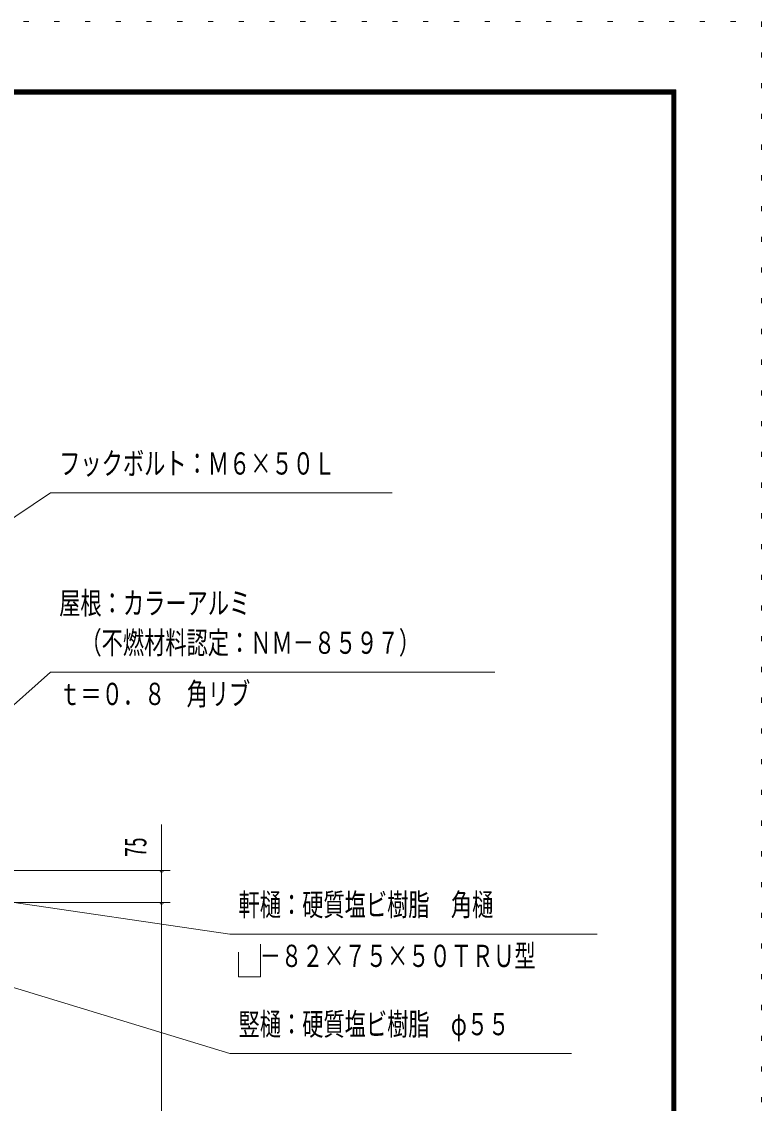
# Model space of a CAD drawing. Units: millimetres, scale not verified. Extents: x -25340 to 25345, y -10500 to 10500.
# Drawn here: x 21013 to 25345, y 4163 to 10500 of the extents above; entities that cross this region are included whole.
import ezdxf
from ezdxf.enums import TextEntityAlignment as Align

# ---------------------------------------------------------------- set-up
doc = ezdxf.new("R2010")
doc.units = ezdxf.units.MM
doc.header["$LTSCALE"] = 60
doc.linetypes.add('USER4', pattern=[3, 0.5, -2.5])
for name, color, linetype, lineweight in [('0-0_0', 3, 'Continuous', 18), ('0-A_2-52DIM', 3, 'Continuous', 18), ('0-C_F-F', 5, 'Continuous', 18), ('0-D_F-E_J_ADD', 5, 'USER4', 18)]:
    doc.layers.add(name, color=color, linetype=linetype, lineweight=lineweight)
doc.styles.add('ＭＳ ゴシック', font='')
doc.styles.get('ＭＳ ゴシック').set_extended_font_data('MS Gothic')

# ---------------------------------------------------------------- blocks, each defined once
blk = doc.blocks.new('4_4')
at = {"layer": '0-0_0'}
blk.add_line((987.5, -25), (-1012.5, -25), dxfattribs=at)
at = {"layer": '0-0_0', "color": 7, "style": 'ＭＳ ゴシック', "width": 0.7}
blk.add_text('フックボルト：Ｍ６×５０Ｌ', height=130.2, dxfattribs=at).set_placement((-962.5, 42.77), align=Align.BOTTOM_LEFT)
blk = doc.blocks.new('5_5')
at = {"layer": '0-0_0'}
blk.add_line((-1018.75, -20.48), (1581.25, -20.48), dxfattribs=at)
at = {"layer": '0-0_0', "color": 7, "style": 'ＭＳ ゴシック', "width": 0.7}
for s, p in [('屋根：カラーアルミ', (-968.75, 279.2)), ('\u3000（不燃材料認定：ＮＭ－８５９７）', (-968.75, 47.29)), ('ｔ＝０．８\u3000角リブ', (-968.75, -252.71))]:
    blk.add_text(s, height=130.2, dxfattribs=at).set_placement(p, align=Align.BOTTOM_LEFT)
blk = doc.blocks.new('6_6')
at = {"layer": '0-0_0'}
for p, q in [((-578.03, 130.35), (1571.97, 130.35)), ((-528.03, -119.65), (-528.03, 24.71))]:
    blk.add_line(p, q, dxfattribs=at)
blk.add_lwpolyline([(-528.03, -119.65), (-399.25, -119.65), (-399.25, 71.79)], dxfattribs=at)
at = {"layer": '0-0_0', "color": 7, "style": 'ＭＳ ゴシック', "width": 0.7}
for s, p in [('軒樋：硬質塩ビ樹脂\u3000角樋', (-528.03, 198.12)), ('\u3000－８２×７５×５０ＴＲＵ型', (-528.03, -101.88))]:
    blk.add_text(s, height=130.2, dxfattribs=at).set_placement(p, align=Align.BOTTOM_LEFT)
blk = doc.blocks.new('7_7')
at = {"layer": '0-0_0'}
blk.add_line((-1012.5, -25), (987.5, -25), dxfattribs=at)
at = {"layer": '0-0_0', "color": 7, "style": 'ＭＳ ゴシック', "width": 0.7}
blk.add_text('竪樋：硬質塩ビ樹脂\u3000φ５５', height=130.2, dxfattribs=at).set_placement((-962.5, 42.77), align=Align.BOTTOM_LEFT)

msp = doc.modelspace()

# ---------------------------------------------------------------- linework, layer by layer
at = {"layer": '0-A_2-52DIM'}
for p, q in [((21183.13, 7739.93), (18794.1, 6145.67)), ((21183.13, 6689.93), (20026.44, 5662.5)), ((21833.12, 5527.43), (21833.12, 5797.43)), ((21883.12, 5527.43), (20688.87, 5527.43)), ((21843.12, 5527.43), (21823.12, 5527.43)), ((21833.12, 5339.93), (21833.12, 5527.43)), ((22233.13, 5155.5), (20576.85, 5398.16)), ((21883.12, 5339.93), (20625.62, 5339.93)), ((21843.12, 5339.93), (21823.12, 5339.93)), ((21833.12, 1094.93), (21833.12, 5339.93)), ((22233.13, 4455.51), (20497, 4984.1))]:
    msp.add_line(p, q, dxfattribs=at)
for centre in [(21833.12, 5527.43), (21833.12, 5339.93)]:
    msp.add_arc(centre, 10, 180, 0, dxfattribs=at)
at = {"layer": '0-C_F-F'}
for p, q in [((-3855.46, 10100), (24844.54, 10100)), ((-3852.96, 10097.5), (24842.03, 10097.5)), ((-3850.46, 10095), (24839.53, 10095)), ((-3847.96, 10092.5), (24837.03, 10092.5)), ((-3845.46, 10090), (24834.54, 10090)), ((-3842.96, 10087.5), (24832.04, 10087.5)), ((-3840.46, 10085), (24829.53, 10085)), ((-3837.96, 10082.5), (24827.04, 10082.5)), ((-3835.46, 10080), (24824.53, 10080)), ((-3832.96, 10077.5), (24822.04, 10077.5)), ((24822.04, -9977.5), (24822.04, 10077.5)), ((24824.53, -9980), (24824.53, 10080)), ((24827.04, -9982.5), (24827.04, 10082.5)), ((24832.04, -9987.5), (24832.04, 10087.5)), ((24837.03, -9992.5), (24837.03, 10092.5)), ((24842.03, -9997.5), (24842.03, 10097.5)), ((24844.54, -10000), (24844.54, 10100)), ((-3830.46, 10075), (24819.53, 10075))]:
    msp.add_line(p, q, dxfattribs=at)
for points in [[(-3850.46, 10095), (-3850.46, -9995), (24839.53, -9995), (24839.53, 10095)], [(-3845.46, 10090), (-3845.46, -9990), (24834.54, -9990), (24834.54, 10090)], [(-3840.46, 10085), (-3840.46, -9985), (24829.53, -9985), (24829.53, 10085)], [(-3830.46, 10075), (-3830.46, -9975), (24819.53, -9975), (24819.53, 10075)]]:
    msp.add_lwpolyline(points, dxfattribs=at)
at = {"layer": '0-D_F-E_J_ADD'}
msp.add_line((25344.54, 10500), (25344.54, -10500), dxfattribs=at)
msp.add_lwpolyline([(-4355.46, -10500), (-4355.46, 10500), (25344.54, 10500)], dxfattribs=at)

# ---------------------------------------------------------------- block references
at = {"layer": '0-A_2-52DIM'}
for name, p in [('4_4', (22195.63, 7764.93)), ('5_5', (22201.88, 6710.41)), ('6_6', (22811.15, 5025.14)), ('7_7', (23245.62, 4480.51))]:
    msp.add_blockref(name, p, dxfattribs=at)

# ---------------------------------------------------------------- texts
at = {"layer": '0-A_2-52DIM', "color": 7, "style": 'ＭＳ ゴシック', "width": 0.65}
msp.add_text('75', height=130.2, rotation=90, dxfattribs=at).set_placement((21783.12, 5606.89), align=Align.BOTTOM_LEFT)

doc.saveas('drawing.dxf')
